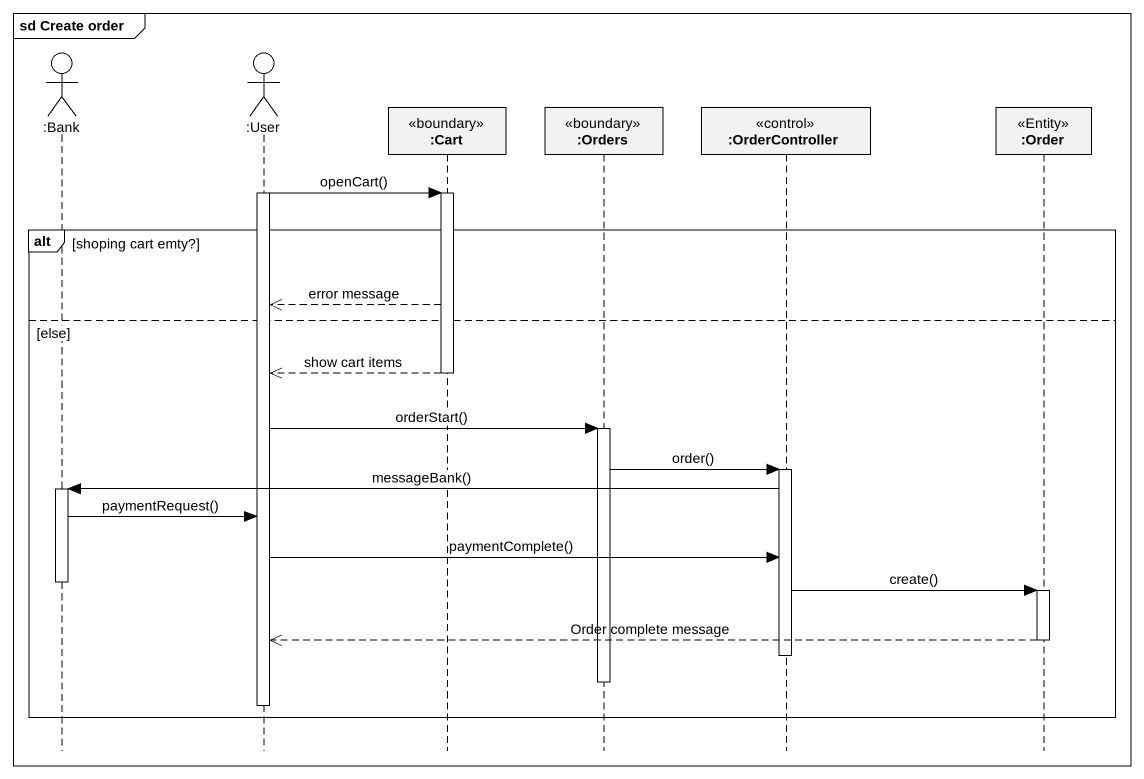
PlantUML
@startuml
mainframe sd Create order
hide footbox
actor ":Bank" as Bank
actor ":User" as User
participant ":Cart" as Cart <<boundary>>
participant ":Orders" as Orders <<boundary>>
participant ":OrderController" as OrderController <<control>>
participant ":Order" as Order <<Entity>>

activate User
User -> Cart : openCart()
activate Cart
alt shoping cart emty?
  Cart -->> User : error message
else else
  Cart -->> User : show cart items
  deactivate Cart
  User -> Orders : orderStart()
  activate Orders
  Orders -> OrderController : order()
  activate OrderController
  OrderController -> Bank : messageBank()
  activate Bank
  Bank -> User : paymentRequest()
  User -> OrderController : paymentComplete()
  deactivate Bank
  OrderController -> Order : create()
  activate Order
  Order -->> User : Order complete message
  deactivate Order
  deactivate OrderController
  deactivate Orders
  deactivate User
end
@enduml
